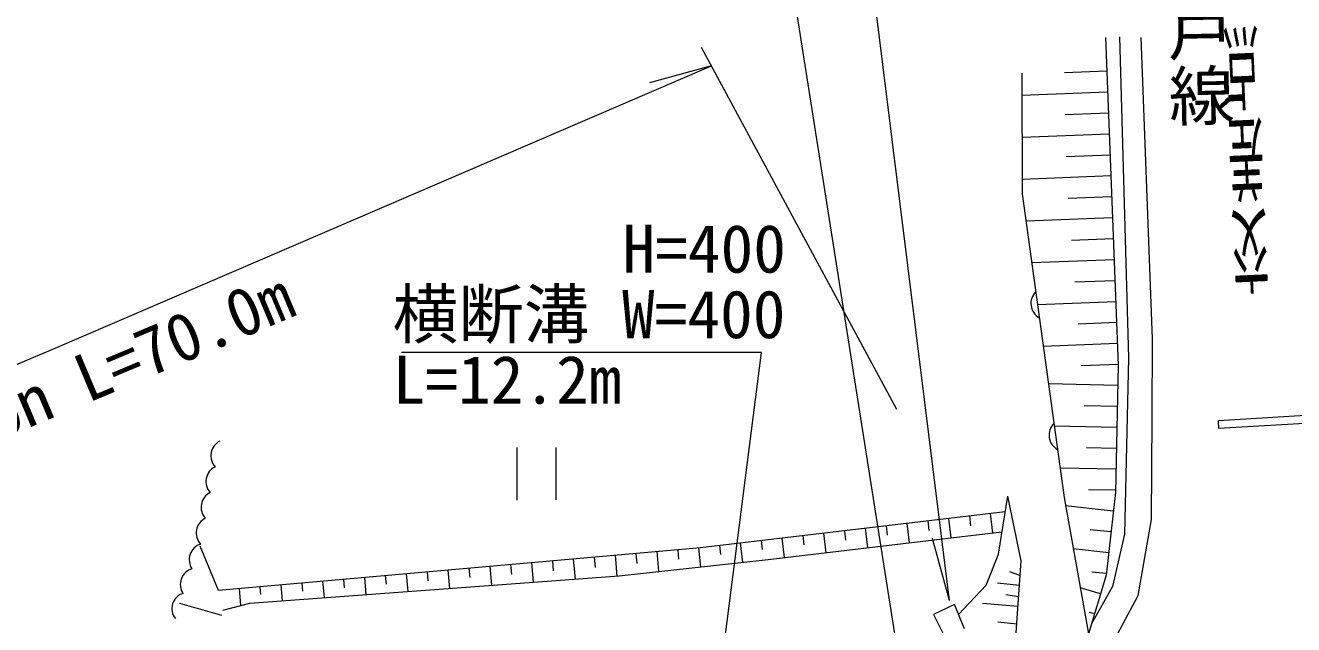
# Model space of a CAD drawing. Units: millimetres, scale not verified. Extents: x 40000 to 680000, y 20000 to 380000.
# Drawn here: x 180718 to 229092, y 295669 to 318537 of the extents above; entities that cross this region are included whole.
import ezdxf
from ezdxf.enums import TextEntityAlignment as Align

# ---------------------------------------------------------------- set-up
doc = ezdxf.new("R2010")
doc.units = ezdxf.units.MM
doc.header["$LTSCALE"] = 1000
for name, color, linetype, lineweight in [('M-BGD', 7, 'Continuous', 13), ('M-STR-HTXT', 7, 'Continuous', 13), ('M-STR-STRC', 7, 'Continuous', 13)]:
    doc.layers.add(name, color=color, linetype=linetype, lineweight=lineweight)
doc.layers.add('M-BMK-HTXT', color=7, linetype='Continuous')
doc.styles.add('@ＭＳ ゴシック', font='')
doc.styles.add('ＭＳ ゴシック', font='')
doc.styles.get('@ＭＳ ゴシック').set_extended_font_data('@MS Gothic')
doc.styles.get('ＭＳ ゴシック').set_extended_font_data('MS Gothic')

# ---------------------------------------------------------------- blocks, each defined once
blk = doc.blocks.new('田')
at = {"color": 7, "linetype": 'Continuous', "lineweight": 13}
for p, q in [((-0.75, 1), (-0.75, -1)), ((0.75, -1), (0.75, 1))]:
    blk.add_line(p, q, dxfattribs=at)

msp = doc.modelspace()

# ---------------------------------------------------------------- linework, layer by layer
at = {"layer": 'M-BGD'}
for p, q in [((221913.9, 318072.3), (222400, 305566.5)), ((222449.1, 318095.8), (222789.7, 305854.7)), ((223705.7, 306571.2), (223281.1, 318075.5)), ((218728.8, 316717.6), (218739.1, 312114.5)), ((221963.9, 316785.9), (220346.4, 316723)), ((221994.9, 315986.5), (218730.7, 315859.6)), ((222026, 315187.1), (220379.3, 315123.1)), ((222057.1, 314387.7), (218734.3, 314258.5)), ((222088.2, 313588.3), (220412.1, 313523.2)), ((222119.2, 312788.9), (218737.9, 312657.5)), ((218739.1, 312114.5), (220336.6, 300525.9)), ((222150.3, 311989.5), (220492.9, 311925.1)), ((222181.4, 311190.1), (218884.2, 311061.9)), ((222212.5, 310390.7), (220621.5, 310328.9)), ((222243.6, 309591.3), (219103.7, 309469.3)), ((222274.6, 308791.9), (220750.2, 308732.7)), ((222305.7, 307992.5), (219323.3, 307876.6)), ((222336.8, 307193.1), (220874.3, 307136.3)), ((222367.9, 306393.7), (219542.8, 306283.9)), ((223694.3, 303567.7), (223705.7, 306571.2)), ((222789.7, 305854.7), (222639.1, 299122.7)), ((222398.9, 305594.4), (220994.1, 305539.7)), ((222400, 305566.5), (222291.7, 300713.3)), ((222382.8, 304794.6), (219740, 304853.6)), ((222364.9, 303994.8), (221107.8, 304022.8)), ((223675.9, 299683.2), (223694.3, 303567.7)), ((222347.1, 303195), (219961.3, 303248.2)), ((222329.2, 302395.2), (221187.9, 302420.6)), ((222311.4, 301595.4), (220182.6, 301642.9)), ((217831.3, 298363.5), (218189.1, 300565.1)), ((218694.5, 298099.9), (218189.1, 300565.1)), ((220336.6, 300525.9), (221269, 295313.9)), ((222293.5, 300795.6), (221267.9, 300818.5)), ((222291.7, 300713.3), (221943.3, 297558.4)), ((218093.1, 299974), (206466.1, 298605.1)), ((218093.1, 299974), (206466.1, 298605.1)), ((222212.9, 299999.9), (220394.8, 300200.7)), ((213604.9, 299080.3), (213562.5, 299440.6)), ((214444.7, 298789), (214357, 299534.1)), ((215194.4, 299262.8), (215151.5, 299627.7)), ((216033.6, 298976.9), (215946, 299721.2)), ((216784, 299445.3), (216740.5, 299814.7)), ((217622.6, 299164.8), (217535, 299908.3)), ((223161.3, 296786.7), (223675.9, 299683.2)), ((209050.3, 298151.2), (216351.2, 299014.4)), ((209050.3, 298151.2), (216351.2, 299014.4)), ((209677.9, 298225.4), (209589.9, 298972.9)), ((210425.7, 298715.4), (210384.4, 299066.4)), ((211266.8, 298413.3), (211178.9, 299160)), ((212015.3, 298897.8), (211973.4, 299253.5)), ((212855.8, 298601.2), (212768, 299347)), ((215960.5, 296586.1), (215322.4, 298956.8)), ((216351.2, 299014.4), (217968.2, 299205.6)), ((216351.2, 299014.4), (217968.2, 299205.6)), ((222125.1, 299204.8), (221333.4, 299292.2)), ((222639.1, 299122.7), (222183.1, 297120.7)), ((188083.7, 296974.1), (187381.3, 298661.9)), ((206466.1, 298605.1), (188083.7, 296974.1)), ((206466.1, 298605.1), (188083.7, 296974.1)), ((205647, 298166.8), (205614.8, 298529.6)), ((206476.7, 297867.5), (206411.7, 298600.3)), ((207246.6, 298350.4), (207206.4, 298692.3)), ((208088.1, 298045.1), (208000.9, 298785.8)), ((208836.2, 298532.9), (208795.4, 298879.4)), ((222037.3, 298409.6), (220688.5, 298558.5)), ((200103.2, 297285.7), (200036.7, 298034.7)), ((200867.4, 297724.8), (200833.6, 298105.4)), ((201699.1, 297402.6), (201630.5, 298176.1)), ((202462.2, 297853.9), (202427.3, 298246.8)), ((203295, 297519.5), (203224.2, 298317.5)), ((203371.9, 297525.1), (209050.3, 298151.2)), ((203371.9, 297525.1), (209050.3, 298151.2)), ((204055.9, 297996.3), (204021.1, 298388.2)), ((204886, 297692.1), (204817.9, 298458.9)), ((217370.9, 297171.9), (217831.3, 298363.5)), ((218462.1, 294631.8), (218694.5, 298099.9)), ((189281.8, 296493.1), (203371.9, 297525.1)), ((189281.8, 296493.1), (203371.9, 297525.1)), ((194488.1, 297208.2), (194458.6, 297539.7)), ((195315.4, 296935.1), (195255.5, 297610.4)), ((196082.9, 297337.3), (196052.4, 297681.2)), ((196911.4, 297052), (196849.3, 297751.9)), ((197677.7, 297466.5), (197646.1, 297822.6)), ((198507.3, 297168.8), (198443, 297893.3)), ((199272.5, 297595.6), (199239.9, 297964)), ((218249.6, 297698.8), (218657.3, 297543.8)), ((221943.3, 297558.4), (221269, 295313.9)), ((221949.5, 297614.4), (221392.5, 297675.9)), ((188937.5, 296403.1), (188880.6, 297044.8)), ((189703.6, 296820.7), (189677.4, 297115.5)), ((190527.7, 296584.4), (190474.3, 297186.2)), ((191298.4, 296949.9), (191271.2, 297256.9)), ((192123.6, 296701.3), (192068, 297327.6)), ((192893.2, 297079), (192864.9, 297398.3)), ((193719.5, 296818.2), (193661.8, 297469)), ((216309.2, 296057.5), (217370.9, 297171.9)), ((218631.9, 297164.8), (217801.1, 297249.4)), ((221729.4, 296846.2), (220953.1, 297079.4)), ((222183.1, 297120.7), (221383.3, 295694.6)), ((218602.6, 296727.8), (218120.1, 296803.3)), ((222677.9, 295879.1), (223161.3, 296786.7)), ((186595.7, 296487.8), (188198.2, 296030)), ((188253.7, 296224.4), (189281.8, 296493.1)), ((188253.7, 296224.4), (189281.8, 296493.1)), ((216152.1, 296431.5), (215358.5, 296060.2)), ((215358.5, 296060.2), (215768.6, 295245.8)), ((216538.2, 295512.5), (216152.1, 296431.5)), ((218578.3, 296365.9), (217227.4, 296474.5)), ((221499.2, 296080), (221305.1, 296138.4)), ((218532.7, 295684.1), (217814.9, 295757.1)), ((222081.9, 294755), (222677.9, 295879.1))]:
    msp.add_line(p, q, dxfattribs=at)
for centre, radius, start, end in [((219693.8, 307927.7), 624.4, 134.64586, 241.05193), ((220387.1, 302898.5), 624.4, 134.64586, 241.05193), ((188415.8, 302113.7), 624.4, 116.0709, 222.47696), ((188229.7, 301131.2), 624.4, 116.0709, 222.47696), ((188043.5, 300148.7), 624.4, 116.0709, 222.47696), ((187857.4, 299166.1), 624.4, 116.0709, 222.47696), ((187602, 298144.8), 633.8, 108.88431, 212.91378), ((187251.8, 297203.1), 624.4, 106.93058, 213.33664), ((186903.2, 296285.2), 600.2, 106.75971, 219.42055)]:
    msp.add_arc(centre, radius, start, end, dxfattribs=at)
at = {"layer": 'M-STR-HTXT'}
for p, q in [((215960.5, 296586.1), (212786, 322202.4)), ((213960.3, 303874.9), (206504.9, 317694.9)), ((181760.6, 306176.2), (206886, 316988.4)), ((206886, 316988.4), (204517.8, 316341.2)), ((166765, 299865.5), (181760.6, 306176.2)), ((208795.3, 306050.2), (195060.7, 306050.2)), ((206713.4, 289681.3), (208795.3, 306050.2))]:
    msp.add_line(p, q, dxfattribs=at)
at = {"layer": 'M-STR-STRC'}
for p, q in [((214286.4, 292797.8), (208589.4, 328884.6)), ((231531.2, 303770.1), (226226.7, 303447.2)), ((226244.9, 303147.8), (226226.7, 303447.2)), ((231549.4, 303470.7), (226244.9, 303147.8))]:
    msp.add_line(p, q, dxfattribs=at)

# ---------------------------------------------------------------- block references
at = {"layer": 'M-BGD', "xscale": 999.9998, "yscale": 999.9998, "rotation": 0.23939}
msp.add_blockref('田', (200214.2, 301427.6), dxfattribs=at)

# ---------------------------------------------------------------- texts
at = {"layer": 'M-BGD', "style": '@ＭＳ ゴシック', "width": 2.5}
msp.add_text('交差点', height=1026, rotation=92.574, dxfattribs=at).set_placement((227885.3, 318682.5), align=Align.BOTTOM_RIGHT)
at = {"layer": 'M-BMK-HTXT', "style": '@ＭＳ ゴシック'}
msp.add_text('市道車木田戸線', height=1833, rotation=271.18, dxfattribs=at).set_placement((225394.8, 323371.8), align=Align.MIDDLE_CENTER)
at = {"layer": 'M-STR-HTXT', "style": 'ＭＳ ゴシック'}
msp.add_text('H=400', height=1833, dxfattribs=at).set_placement((209727.3, 308550.2), align=Align.BOTTOM_RIGHT)
msp.add_text('路肩 Con L=70.0m', height=1833, rotation=22.823, dxfattribs=at).set_placement((172944.5, 299250.2), align=Align.BOTTOM_LEFT)
for s, p in [('横断溝 W=400', (194727.3, 306050.2)), ('L=12.2m', (194727.3, 303550.2))]:
    msp.add_text(s, height=1833, dxfattribs=at).set_placement(p, align=Align.BOTTOM_LEFT)

doc.saveas('drawing.dxf')
